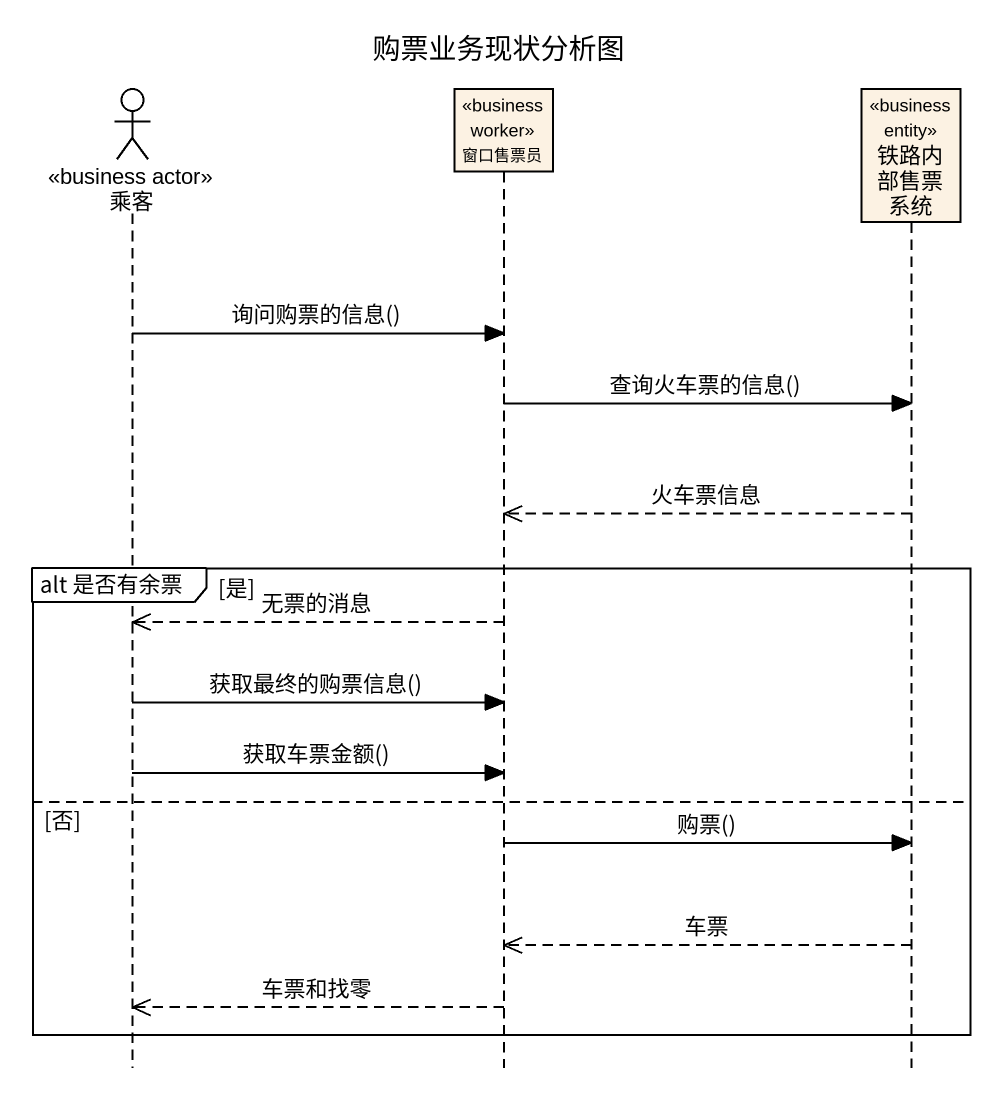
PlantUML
@startuml
title 购票业务现状分析图
hide footbox
actor 乘客 <<business actor>>
participant 窗口售票员 <<business worker>> #FCF2E3
participant 铁路内部售票系统 <<business entity>> #FCF2E3

乘客 -> 窗口售票员 : 询问购票的信息()
窗口售票员 -> 铁路内部售票系统 : 查询火车票的信息()
铁路内部售票系统 -->> 窗口售票员 : 火车票信息
group alt 是否有余票 [是]
  窗口售票员 -->> 乘客 : 无票的消息
  乘客 -> 窗口售票员 : 获取最终的购票信息()
  乘客 -> 窗口售票员 : 获取车票金额()
else 否
  窗口售票员 -> 铁路内部售票系统 : 购票()
  铁路内部售票系统 -->> 窗口售票员 : 车票
  窗口售票员 -->> 乘客 : 车票和找零
end
@enduml
